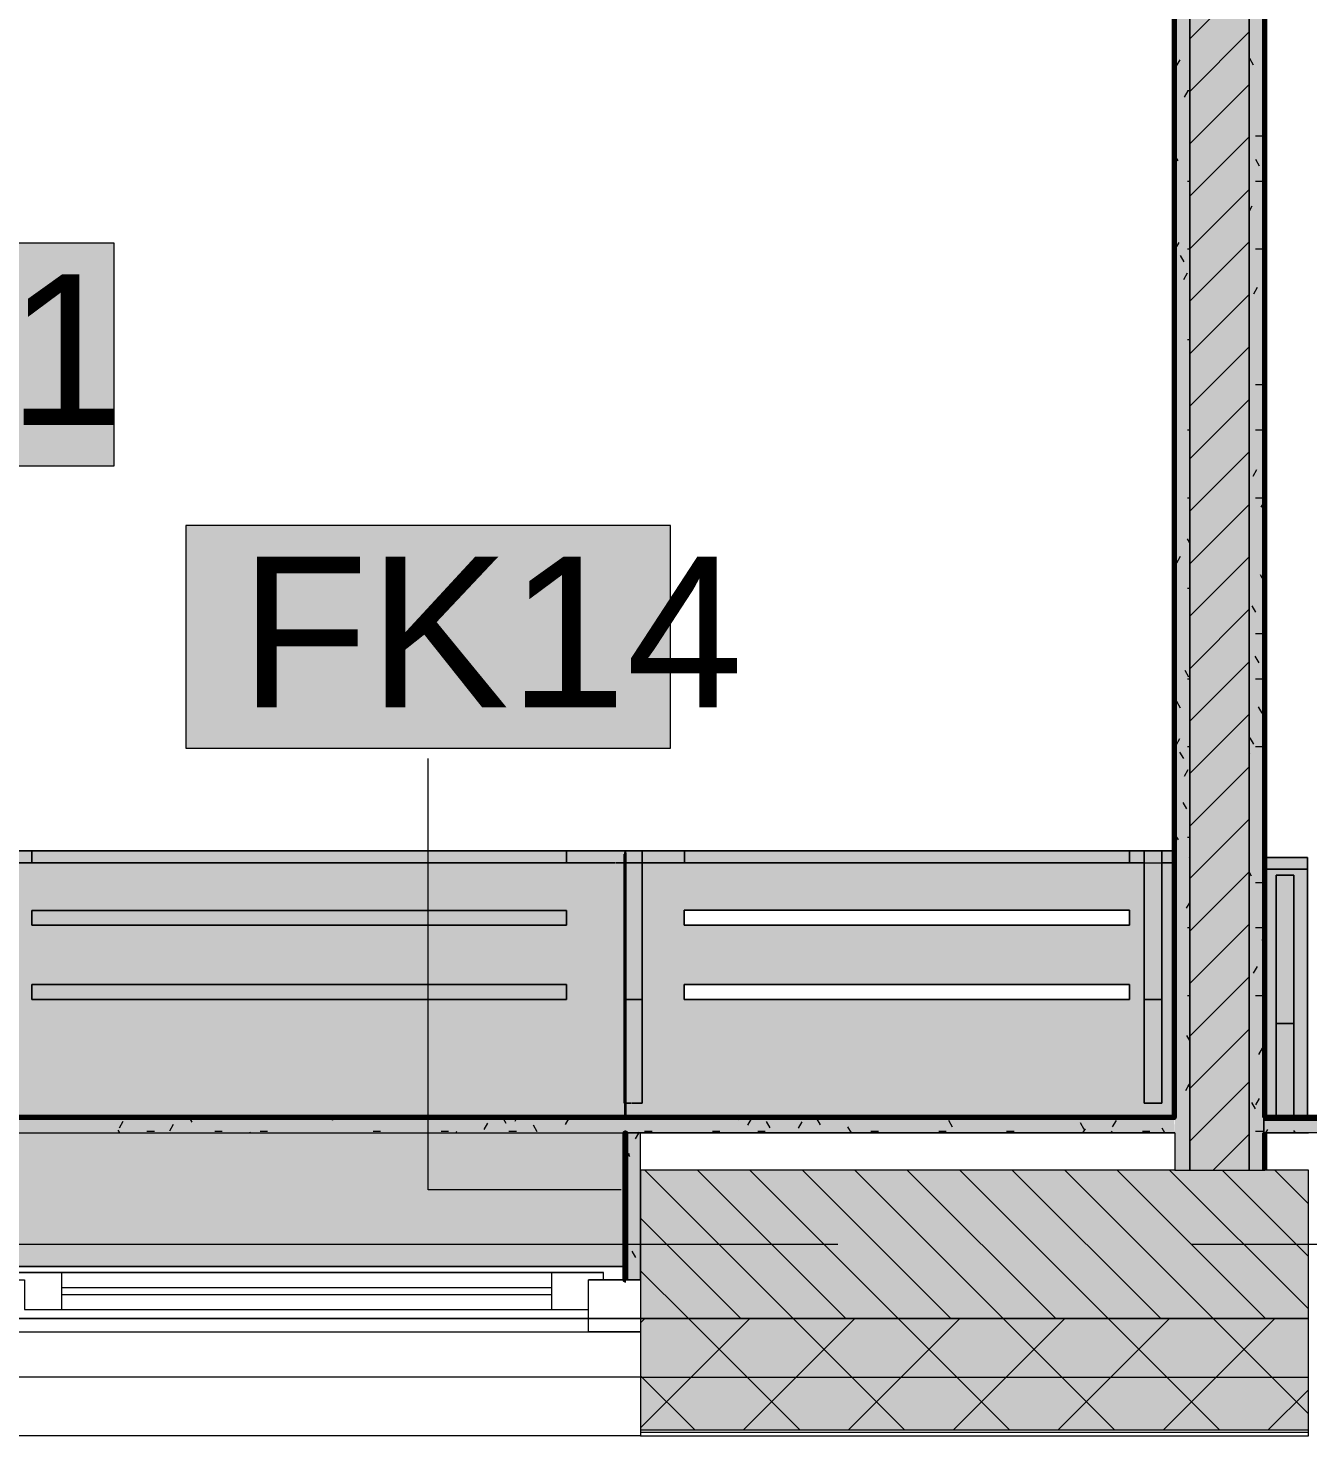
# Model space of a CAD drawing. Header units: millimetres. Extents: x -3817 to 677485, y -22715 to 103890.
# Drawn here: x 660180 to 661905, y 1618 to 3514 of the extents above; entities that cross this region are included whole.
import ezdxf

# ---------------------------------------------------------------- set-up
doc = ezdxf.new("R2010")
doc.units = ezdxf.units.MM
doc.layers.add('PDF _Геометрия', color=7, linetype='Continuous', true_color=0x1d1d1d)
doc.layers.add('PDF _Сплошная заливка', color=7, linetype='Continuous', true_color=0xffffff)
doc.layers.add('PDF _Текст', color=7, linetype='Continuous')
doc.styles.add('PDF GOST-Common', font='arial.ttf')

msp = doc.modelspace()

# ---------------------------------------------------------------- hatches: boundary and pattern name
at = {"layer": 'PDF _Сплошная заливка', "transparency": 33554559}
h = msp.add_hatch(color=256, dxfattribs=at)
h.paths.add_polyline_path([(661825.5, 1975.9), (661825.5, 5605.9), (661745.5, 5605.9), (661745.5, 1975.9)], flags=0)
h.paths.add_polyline_path([(661825.5, 7055.9), (661825.5, 11275.9), (661745.5, 11275.9), (661745.5, 7055.9), (661795.5, 7055.9)], flags=0)
h = msp.add_hatch(color=256, dxfattribs=at)
h.paths.add_polyline_path([(661745.5, 1975.9), (661745.2, 5550.9), (661737.5, 5550.9), (661737.5, 5605.9), (661725.5, 5605.9), (661725.5, 1975.9)], flags=0)
h.paths.add_polyline_path([(661725.5, 7055.9), (661737.5, 7055.9), (661737.5, 7110.9), (661745.5, 7110.9), (661745.5, 11255.9), (661725.5, 11254.9), (661725.5, 7060.5)], flags=0)
h = msp.add_hatch(color=256, dxfattribs=at)
h.paths.add_polyline_path([(661845.5, 1975.9), (661845.5, 5605.9), (661833.5, 5605.9), (661833.5, 5550.9), (661825.5, 5550.9), (661825.5, 1975.9)], flags=0)
h.paths.add_polyline_path([(661833.5, 7055.9), (661845.5, 7055.9), (661845.5, 8475.9), (661825.5, 8475.9), (661826.3, 7110.9), (661833.5, 7110.9), (661833.5, 7060.5)], flags=0)
at = {"layer": 'PDF _Сплошная заливка', "true_color": 0xeae6de, "transparency": 33554559}
h = msp.add_hatch(color=254, dxfattribs=at)
h.paths.add_polyline_path([(661724.5, 2046.9), (661724.5, 2405.9), (660984.3, 2405.9), (660984.7, 2046.9), (661689.2, 2046.9)], flags=0)
h.paths.add_polyline_path([(661064.3, 2205.9), (661064.3, 2225.9), (661664.5, 2225.9), (661664.5, 2205.9)], flags=0)
h.paths.add_polyline_path([(661064.3, 2305.9), (661064.3, 2325.9), (661664.5, 2325.9), (661664.5, 2305.9)], flags=0)
for points in [[(661846.5, 2046.9), (661904, 2046.9), (661904, 2397.2), (661846.5, 2397.2), (661846.5, 2051.2)], [(660126.5, 1845.9), (660984.5, 1845.9), (660984.5, 2025.9), (660126.5, 2025.9), (660126.5, 1922.8)]]:
    msp.add_hatch(color=254, dxfattribs=at).paths.add_polyline_path(points)
at = {"layer": 'PDF _Сплошная заливка', "transparency": 33554559}
for points in [[(660971.8, 2025.9), (661725.5, 2025.9), (661724.5, 2045.9), (659445.5, 2045.9), (659445.5, 2025.9), (659537.1, 2025.9)], [(676885.5, 2025.9), (676885.5, 2045.9), (661845.5, 2045.9), (661846.5, 2025.9), (676754.1, 2025.9)], [(660985.5, 1827.9), (661005.5, 1827.9), (661005.5, 2025.7), (660985.5, 2025.7), (660985.5, 1922.8)]]:
    msp.add_hatch(color=256, dxfattribs=at).paths.add_polyline_path(points)
h = msp.add_hatch(color=256, dxfattribs=at)
h.paths.add_polyline_path([(661005.5, 1775.9), (661905.5, 1775.9), (661905.5, 1975.9), (661005.5, 1975.9), (661005.5, 1922.8)], flags=0)
h.paths.add_polyline_path([(665755.5, 1775.9), (665755.5, 1975.9), (665505.5, 1975.9), (665505.5, 1775.9)], flags=0)
h.paths.add_polyline_path([(658102.3, 1775.9), (658305.5, 1775.9), (658305.5, 1975.9), (657255.5, 1975.9), (657255.5, 1775.9)], flags=0)
h.paths.add_polyline_path([(673505.5, 1775.9), (673505.5, 1975.9), (673205.5, 1975.9), (673205.5, 1775.9)], flags=0)
h.paths.add_polyline_path([(662805.5, 1775.9), (663705.5, 1775.9), (663705.5, 1975.9), (662805.5, 1975.9), (662805.5, 1922.8)], flags=0)
h.paths.add_polyline_path([(671405.5, 1775.9), (671405.5, 1975.9), (670905.5, 1975.9), (670905.5, 1775.9), (671015.1, 1775.9)], flags=0)
h.paths.add_polyline_path([(668055.5, 1775.9), (669105.5, 1775.9), (669105.5, 1975.9), (668055.5, 1975.9), (668055.5, 1922.8)], flags=0)
h.paths.add_polyline_path([(653805.5, 1775.9), (653805.5, 1975.9), (652905.5, 1975.9), (652905.5, 1775.9), (653798.1, 1775.9)], flags=0)
h.paths.add_polyline_path([(654955.5, 1775.9), (654955.5, 1975.9), (654705.5, 1975.9), (654705.5, 1775.9)], flags=0)
h.paths.add_polyline_path([(646855.5, 1775.9), (646855.5, 1975.9), (646605.5, 1975.9), (646605.5, 1775.9), (646624.3, 1775.9)], flags=0)
h.paths.add_polyline_path([(649155.5, 1775.9), (650205.5, 1775.9), (650205.5, 1975.9), (649155.5, 1975.9)], flags=0)
h.paths.add_polyline_path([(644005.5, 1775.9), (644805.5, 1775.9), (644805.5, 1975.9), (644005.5, 1975.9), (644005.5, 1922.8)], flags=0)
h = msp.add_hatch(color=256, dxfattribs=at)
h.paths.add_polyline_path([(672305.5, 1625.9), (673505.5, 1625.9), (673505.5, 1775.9), (672305.5, 1775.9)], flags=0)
h.paths.add_polyline_path([(676754.1, 1625.9), (677155.5, 1625.9), (677155.5, 1775.9), (675805.5, 1775.9), (675805.5, 1625.9)], flags=0)
h.paths.add_polyline_path([(668055.5, 1625.9), (669105.5, 1625.9), (669105.5, 1775.9), (668055.5, 1775.9)], flags=0)
h.paths.add_polyline_path([(644005.5, 1625.9), (644805.5, 1625.9), (644805.5, 1775.9), (644005.5, 1775.9)], flags=0)
h.paths.add_polyline_path([(658102.3, 1625.9), (658305.5, 1625.9), (658305.5, 1775.9), (657255.5, 1775.9), (657255.5, 1625.9)], flags=0)
h.paths.add_polyline_path([(645705.5, 1625.9), (646855.5, 1625.9), (646855.5, 1775.9), (645705.5, 1775.9)], flags=0)
h.paths.add_polyline_path([(643105.5, 1625.9), (643105.5, 1775.9), (641285.5, 1775.9), (641285.5, 1625.9), (642320, 1625.9)], flags=0)
h.paths.add_polyline_path([(671405.5, 1625.9), (671405.5, 1775.9), (670005.5, 1775.9), (670005.5, 1625.9), (671015.1, 1625.9)], flags=0)
h.paths.add_polyline_path([(661905.5, 1625.9), (661905.5, 1775.9), (661005.5, 1775.9), (661005.5, 1625.9)], flags=0)
h.paths.add_polyline_path([(663705.5, 1625.9), (663705.5, 1775.9), (662805.5, 1775.9), (662805.5, 1625.9)], flags=0)
h.paths.add_polyline_path([(649155.5, 1625.9), (650205.5, 1625.9), (650205.5, 1775.9), (649155.5, 1775.9)], flags=0)
h.paths.add_polyline_path([(651105.5, 1625.9), (652005.5, 1625.9), (652005.5, 1775.9), (651105.5, 1775.9)], flags=0)
h.paths.add_polyline_path([(659205.5, 1625.9), (660105.5, 1625.9), (660105.5, 1775.9), (659205.5, 1775.9)], flags=0)
h.paths.add_polyline_path([(654955.5, 1625.9), (654955.5, 1775.9), (652905.5, 1775.9), (652905.5, 1625.9), (654705.5, 1625.9)], flags=0)
h.paths.add_polyline_path([(665755.5, 1625.9), (665755.5, 1775.9), (664605.5, 1775.9), (664605.5, 1625.9), (665276.1, 1625.9)], flags=0)

# ---------------------------------------------------------------- linework, layer by layer
at = {"layer": 'PDF _Геометрия', "color": 9, "lineweight": 9, "true_color": 0xc0c0c0}
for points in [[(659185.5, 2025.9), (659205.5, 2025.9), (659205.5, 12255.9), (659205.5, 4275.9), (659425.5, 4275.9), (659425.5, 4255.9), (659445.5, 4255.9), (659445.5, 4265.9), (659405.5, 4265.9), (659405.5, 2025.9), (659445.5, 2025.9), (661725.5, 2025.9), (660985.5, 2025.9)], [(676935.5, 12235.9), (676935.5, 10775.9), (676905.6, 10775.9), (676905.6, 10755.9), (677103.5, 10755.9), (677103.5, 10775.9), (676955.5, 10775.9), (677155.5, 10775.9), (677313.5, 10775.9), (677313.5, 9575.9), (677155.5, 9575.9), (677155.5, 1775.9), (676905.5, 1775.9), (675805.5, 1775.9), (675805.5, 2025.9), (676905.5, 2025.9), (676905.5, 9575.9), (676905.5, 2025.9), (676885.5, 2025.9), (661846.5, 2025.9), (661905.5, 2025.9)], [(676885.5, 9575.9), (676885.5, 2045.9), (661846.5, 2045.9)], [(661845.5, 2045.9), (661845.5, 2025.9)], [(661725.5, 2025.9), (661725.5, 1975.9), (661005.5, 1975.9), (661005.5, 1775.9), (661005.5, 1617.9), (661905.5, 1617.9), (661905.5, 1775.9), (661905.5, 1975.9), (661846.5, 1975.9)], [(661005.5, 1775.9), (660105.5, 1775.9)]]:
    msp.add_lwpolyline(points, dxfattribs=at)
at = {"layer": 'PDF _Геометрия', "color": 231, "lineweight": 70, "true_color": 0xff80c0}
for points in [[(661725.5, 5605.9), (661724.5, 5605.9), (661724.5, 2046.9), (659446.5, 2046.9), (659446.5, 11254.9)], [(661846.5, 2045.9), (676885, 2045.9), (676885, 2046.9), (661846.5, 2046.9), (661846.5, 5605.9), (661845.5, 5605.9)], [(661846.5, 1975.9), (661846.5, 2025.9)]]:
    msp.add_lwpolyline(points, dxfattribs=at)
at = {"layer": 'PDF _Геометрия', "color": 231, "lineweight": 9, "true_color": 0xff80c0}
for points in [[(659445.5, 4255.9), (659445.5, 2045.9), (659446.5, 2045.9), (661724.5, 2045.9), (661725.5, 2045.9), (661725.5, 5605.9)], [(661845.5, 5605.9), (661845.5, 2045.9)], [(661845.5, 2025.9), (661845.5, 1975.9), (661846.5, 1975.9)]]:
    msp.add_lwpolyline(points, dxfattribs=at)
at = {"layer": 'PDF _Геометрия', "color": 7, "lineweight": 9}
for points in [[(661725.5, 1975.9), (661745.5, 1975.9), (661745.5, 5550.9), (661745.5, 1975.9), (661825.5, 1975.9), (661845.5, 1975.9), (661845.5, 5605.9)], [(661725.5, 5605.9), (661725.5, 2045.9)], [(660979.2, 1949.1), (660719.2, 1949.1), (660719.2, 2530.3)], [(661724.5, 2045.9), (659446.5, 2045.9)], [(661846.5, 2045.9), (661845.5, 2045.9)], [(661846.5, 2025.9), (661845.5, 2025.9)], [(661005.5, 1696.9), (661905.5, 1696.9)], [(661005.5, 1625.9), (661905.5, 1625.9)], [(661005.5, 1622.9), (661905.5, 1622.9)]]:
    msp.add_lwpolyline(points, dxfattribs=at)
at = {"layer": 'PDF _Геометрия', "color": 9, "lineweight": 9, "true_color": 0xc0c0c0}
for points in [[(661825.5, 1975.9), (661825.5, 5550.9)], [(661005.5, 1827.9), (661005.5, 2025.7), (660985.5, 2025.7), (660985.5, 1827.9)], [(660105.5, 1617.9), (660105.5, 1775.9), (661005.5, 1775.9), (661005.5, 1617.9)]]:
    msp.add_lwpolyline(points, close=True, dxfattribs=at)
at = {"layer": 'PDF _Геометрия', "lineweight": 9}
for points in [[(661745.5, 3499.9), (661825.5, 3579.9)], [(661745.5, 3429.2), (661825.5, 3509.2)], [(661745.5, 3358.5), (661825.5, 3438.5)], [(661745.5, 3287.8), (661825.5, 3367.8)], [(661745.5, 3217.1), (661825.5, 3297.1)], [(661745.5, 3146.4), (661825.5, 3226.4)], [(661745.5, 3075.7), (661825.5, 3155.7)], [(661745.5, 3005), (661825.5, 3085)], [(661745.5, 2934.3), (661825.5, 3014.3)], [(661745.5, 2863.5), (661825.5, 2943.5)], [(661745.5, 2792.8), (661825.5, 2872.8)], [(661745.5, 2722.1), (661825.5, 2802.1)], [(661745.5, 2651.4), (661825.5, 2731.4)], [(661745.5, 2580.7), (661825.5, 2660.7)], [(661745.5, 2510), (661825.5, 2590)], [(661745.5, 2439.3), (661825.5, 2519.3)], [(661745.5, 2368.6), (661825.5, 2448.6)], [(661745.5, 2297.9), (661825.5, 2377.9)], [(661745.5, 2227.1), (661825.5, 2307.1)], [(661745.5, 2156.4), (661825.5, 2236.4)], [(661745.5, 2085.7), (661825.5, 2165.7)], [(661745.5, 2015), (661825.5, 2095)], [(661777, 1975.9), (661825.5, 2024.3)], [(661361.3, 1625.9), (661211.3, 1775.9), (661011.3, 1975.9)], [(661282.1, 1775.9), (661082.1, 1975.9)], [(661502.8, 1625.9), (661352.8, 1775.9), (661152.8, 1975.9)], [(661423.5, 1775.9), (661223.5, 1975.9)], [(661644.2, 1625.9), (661494.2, 1775.9), (661294.2, 1975.9)], [(661564.9, 1775.9), (661364.9, 1975.9)], [(661785.6, 1625.9), (661635.6, 1775.9), (661435.6, 1975.9)], [(661706.3, 1775.9), (661506.3, 1975.9)], [(661905.5, 1647.4), (661777, 1775.9), (661577, 1975.9)], [(661847.7, 1775.9), (661647.7, 1975.9)], [(661905.5, 1788.8), (661718.4, 1975.9)], [(661905.5, 1859.5), (661789.2, 1975.9)], [(661905.5, 1930.3), (661859.9, 1975.9)], [(661140.6, 1775.9), (661005.5, 1911)], [(661219.9, 1625.9), (661069.9, 1775.9), (661005.5, 1840.3)], [(661005.5, 1770), (661011.3, 1775.9)], [(661005.5, 1628.6), (661152.8, 1775.9)], [(661144.2, 1625.9), (661294.2, 1775.9)], [(661285.6, 1625.9), (661435.6, 1775.9)], [(661427, 1625.9), (661577, 1775.9)], [(661568.4, 1625.9), (661718.4, 1775.9)], [(661709.9, 1625.9), (661859.9, 1775.9)], [(661078.5, 1625.9), (661005.5, 1698.9)], [(661851.3, 1625.9), (661905.5, 1680)]]:
    msp.add_lwpolyline(points, dxfattribs=at)
at = {"layer": 'PDF _Геометрия', "color": 253, "lineweight": 9, "true_color": 0x9b9b9b}
for points in [[(661731.9, 3471.6), (661726.9, 3462.9)], [(661831.5, 3464.6), (661826.4, 3473.4)], [(661743.1, 3429.9), (661738.1, 3421.2)], [(661742.5, 3430.3), (661745.5, 3430.3)], [(661834, 3369.4), (661844, 3369.4)], [(661729.9, 3335.6), (661725.5, 3343.4)], [(661839.6, 3328.6), (661834.6, 3337.3)], [(661742.5, 3308.4), (661745.5, 3308.4)], [(661834, 3308.4), (661844, 3308.4)], [(661829.3, 3274.5), (661825.5, 3267.8)], [(661730.8, 3225.8), (661725.8, 3217.1)], [(661738.1, 3199.6), (661733.1, 3208.3)], [(661742.5, 3217), (661745.5, 3217)], [(661834, 3217), (661844, 3217)], [(661742, 3184.2), (661737, 3175.5)], [(661836.4, 3164.9), (661831.4, 3156.2)], [(661742.5, 3095.1), (661745.5, 3095.1)], [(661834, 3034.1), (661844, 3034.1)], [(661742.5, 2973.1), (661745.5, 2973.1)], [(661834, 2973.1), (661844, 2973.1)], [(661845.5, 2952.7), (661843.9, 2955.5)], [(661725.7, 2912.1), (661725.5, 2911.8)], [(661835.3, 2919.1), (661830.3, 2910.4)], [(661742.5, 2881.7), (661745.5, 2881.7)], [(661834, 2881.7), (661844, 2881.7)], [(661845.5, 2875.8), (661841.4, 2868.8)], [(661745.5, 2821.1), (661742.3, 2826.5)], [(661732.7, 2802.4), (661727.7, 2793.7)], [(661845.5, 2769.8), (661840.9, 2777.8)], [(661742.5, 2759.8), (661745.5, 2759.8)], [(661834.7, 2727.4), (661829.7, 2736.1)], [(661834, 2698.8), (661844, 2698.8)], [(661845.5, 2692.9), (661844.4, 2691.1)], [(661838.8, 2659.4), (661833.8, 2668.1)], [(661744.4, 2640.1), (661739.4, 2648.8)], [(661742.5, 2637.9), (661745.5, 2637.9)], [(661834, 2637.9), (661844, 2637.9)], [(661733.2, 2598.4), (661728.2, 2607.2)], [(661842.9, 2591.4), (661837.9, 2600.1)], [(661731.6, 2556.7), (661726.6, 2548)], [(661742.5, 2546.4), (661745.5, 2546.4)], [(661831.7, 2549.7), (661826.7, 2558.4)], [(661834, 2546.4), (661844, 2546.4)], [(661737.3, 2530.4), (661732.3, 2539.1)], [(661826.1, 2537.3), (661825.5, 2536.3)], [(661742.8, 2515), (661737.8, 2506.3)], [(661741.4, 2462.4), (661736.4, 2471.1)], [(661845.5, 2449), (661843.3, 2445.4)], [(661730.2, 2420.7), (661725.5, 2429)], [(661742.5, 2424.5), (661745.5, 2424.5)], [(661745.5, 2397.8), (661744.8, 2396.6)], [(661828.8, 2372), (661825.5, 2377.7)], [(661834, 2363.5), (661844, 2363.5)], [(661745.5, 2336.8), (661740.7, 2328.6)], [(661742.5, 2302.6), (661745.5, 2302.6)], [(661834, 2302.6), (661844, 2302.6)], [(661845.5, 2282.1), (661843.1, 2286.3)], [(661727.3, 2243), (661725.5, 2246.1)], [(661836.1, 2250), (661831.1, 2241.3)], [(661742.5, 2211.1), (661745.5, 2211.1)], [(661834, 2211.1), (661844, 2211.1)], [(661745.5, 2150.5), (661741.5, 2157.3)], [(661843.2, 2140.3), (661838.2, 2131.6)], [(661744.7, 2091.6), (661739.7, 2082.9)], [(661742.5, 2089.2), (661745.5, 2089.2)], [(661839.1, 2072.3), (661834.1, 2063.6)], [(661833.9, 2058.3), (661828.9, 2067)], [(660304.1, 2025.9), (660301.7, 2029.9)], [(660307.8, 2041.3), (660302.8, 2032.6)], [(660375.9, 2037.2), (660370.8, 2028.5)], [(660401.2, 2040.5), (660398.1, 2045.9)], [(660592, 2045.9), (660590.2, 2042.6)], [(660714.9, 2045.7), (660714.8, 2045.9)], [(660799.3, 2039.1), (660794.3, 2030.4)], [(660824.6, 2038.6), (660820.4, 2045.9)], [(660838.4, 2045.9), (660835.9, 2041.5)], [(660866.2, 2027.5), (660861.2, 2036.2)], [(660908.8, 2045.9), (660903.9, 2037.5)], [(661138.4, 2043.8), (661137.2, 2045.9)], [(661154.7, 2045.1), (661149.7, 2036.4)], [(661180, 2032.7), (661175, 2041.4)], [(661222.7, 2041), (661217.7, 2032.3)], [(661248, 2036.7), (661243, 2045.5)], [(661289.5, 2025.9), (661284.6, 2034.3)], [(661425.7, 2033.8), (661420.7, 2042.5)], [(661603.4, 2030.8), (661598.4, 2039.5)], [(661604.5, 2031.7), (661601.1, 2025.9)], [(661646.2, 2042.9), (661641.1, 2034.2)], [(661683.1, 2045.9), (661682.8, 2045.3)], [(661711.9, 2025.9), (661708.1, 2032.4)], [(661850.3, 2030.6), (661847.5, 2025.9)], [(661887.8, 2025.9), (661885.8, 2029.4)], [(660340.4, 2028.3), (660350.5, 2028.3)], [(660431.9, 2028.3), (660441.9, 2028.3)], [(660480, 2025.9), (660479.4, 2026.9)], [(660492.8, 2028.3), (660502.9, 2028.3)], [(660645.2, 2028.3), (660655.3, 2028.3)], [(660736.7, 2028.3), (660746.7, 2028.3)], [(660757.7, 2027.9), (660756.5, 2025.9)], [(660828.1, 2028.3), (660838.2, 2028.3)], [(661002.7, 2025.7), (660998.4, 2018.1)], [(661003.4, 2026.8), (661002.8, 2025.9)], [(661011, 2028.3), (661021.1, 2028.3)], [(661102.4, 2028.3), (661112.5, 2028.3)], [(661163.4, 2028.3), (661173.5, 2028.3)], [(661315.8, 2028.3), (661325.9, 2028.3)], [(661407.2, 2028.3), (661417.3, 2028.3)], [(661498.7, 2028.3), (661508.7, 2028.3)], [(661641.5, 2025.9), (661640, 2028.3)], [(661681.6, 2028.3), (661691.6, 2028.3)], [(661834, 2028.3), (661844, 2028.3)], [(661845.5, 2022.3), (661845.2, 2021.9)], [(660985.5, 1997.8), (660990.6, 1997.8)], [(660991.1, 1994), (660986.1, 2002.7)], [(660999.3, 1858), (660994.3, 1866.7)]]:
    msp.add_lwpolyline(points, dxfattribs=at)
at = {"layer": 'PDF _Геометрия', "color": 7, "lineweight": 9}
for points in [[(660296.1, 3224.6), (659642.9, 3224.6), (659642.9, 2924.6), (660296.1, 2924.6)], [(661045.8, 2844.2), (660392.6, 2844.2), (660392.6, 2544.2), (661045.8, 2544.2)], [(661005.5, 1775.9), (661905.5, 1775.9)]]:
    msp.add_lwpolyline(points, close=True, dxfattribs=at)
at = {"layer": 'PDF _Геометрия', "color": 8, "lineweight": 9, "true_color": 0x808080}
for points in [[(660985.5, 2046.9), (660985.5, 2405.8), (660105.2, 2405.8), (660105.2, 2046.9)], [(660105.2, 2405.8), (660984.3, 2405.8)], [(660105.5, 2405.8), (660983.6, 2405.8), (660105.5, 2405.8)], [(660185.5, 2405.8), (660905.5, 2405.8), (660185.5, 2405.8)], [(660984.3, 2405.9), (661724.6, 2405.9), (660984.3, 2405.9), (660984.3, 2046.9)], [(661064.5, 2405.9), (661664.5, 2405.9), (661064.5, 2405.9)], [(661707.9, 2405.9), (661724.6, 2405.9), (661707.9, 2405.9)], [(661846.4, 2397.2), (661904, 2397.2), (661846.4, 2397.2)], [(660984.5, 1845.9), (660126.5, 1845.9), (660984.5, 1845.9)]]:
    msp.add_lwpolyline(points, dxfattribs=at)
at = {"layer": 'PDF _Геометрия', "color": 253, "lineweight": 9, "true_color": 0xaba79f}
for points in [[(660115.3, 2393.2), (660138.2, 2393.2), (660138.2, 2053.2), (660138.2, 2389.8), (660971.8, 2389.8), (660138.2, 2389.8)], [(660905.5, 2389.8), (660185.5, 2389.8), (660905.5, 2389.8)], [(660983.6, 2389.8), (660972.7, 2389.8), (660983.6, 2389.8), (660983.6, 2205.9), (660983.6, 2389.8), (660983.6, 2065.9), (660983.6, 2401.5)], [(660984.3, 2048.6), (660984.3, 2403.1)], [(660985.5, 2403.1), (660985.5, 2048.6)], [(661007.6, 2405.9), (661007.6, 2065.9), (661007.6, 2389.9)], [(661007.6, 2205.9), (661007.6, 2389.9), (661007.6, 2205.9)], [(661683.9, 2389.9), (661007.6, 2389.9), (661683.9, 2389.9)], [(661664.5, 2389.9), (661064.5, 2389.9), (661664.5, 2389.9)], [(661683.9, 2389.9), (661683.9, 2065.9), (661683.9, 2405.9)], [(661683.9, 2389.9), (661683.9, 2205.9), (661683.9, 2389.9)], [(661707.9, 2405.9), (661707.9, 2065.9), (661707.9, 2389.9)], [(661707.9, 2389.9), (661707.9, 2205.9), (661707.9, 2389.9)], [(661846.4, 2381.2), (661904, 2381.2), (661846.4, 2381.2)]]:
    msp.add_lwpolyline(points, dxfattribs=at)
at = {"layer": 'PDF _Геометрия', "color": 254, "lineweight": 9, "true_color": 0xd5d3cf}
for points in [[(660185.5, 2405.8), (660185.5, 2389.8)], [(660905.5, 2405.8), (660905.5, 2389.8)], [(660983.6, 2389.8), (660983.6, 2401.5)], [(661664.5, 2405.9), (661664.5, 2389.9)], [(661007.6, 2205.9), (660985.5, 2205.9)], [(661707.9, 2205.9), (661683.9, 2205.9)], [(661885.9, 2173.2), (661861.9, 2173.2)]]:
    msp.add_lwpolyline(points, close=True, dxfattribs=at)
at = {"layer": 'PDF _Геометрия', "color": 8, "lineweight": 9, "true_color": 0x808080}
for points in [[(661007.6, 2405.9), (660983.6, 2405.9)], [(661007.6, 2405.9), (660983.6, 2405.9)], [(661007.6, 2405.9), (661683.9, 2405.9)], [(661707.9, 2405.9), (661683.9, 2405.9)], [(661707.9, 2405.9), (661683.9, 2405.9)], [(661904, 2046.9), (661904, 2397.2), (661846.4, 2397.2), (661904, 2397.2)], [(661904, 2397.2), (661904, 2381.2)], [(660185.2, 2325.8), (660905.5, 2325.8), (660905.5, 2305.8), (660185.2, 2305.8)], [(660185.2, 2325.8), (660185.2, 2305.8), (660905.5, 2305.8), (660905.5, 2325.8)], [(661064.3, 2305.9), (661064.3, 2325.9), (661664.5, 2325.9), (661664.5, 2305.9)], [(661064.3, 2305.9), (661664.5, 2305.9), (661664.5, 2325.9), (661064.3, 2325.9)], [(660185.2, 2225.8), (660905.5, 2225.8), (660905.5, 2205.8), (660185.2, 2205.8)], [(660185.2, 2225.8), (660185.2, 2205.8), (660905.5, 2205.8), (660905.5, 2225.8)], [(661064.3, 2205.9), (661064.3, 2225.9), (661664.5, 2225.9), (661664.5, 2205.9)], [(661064.3, 2205.9), (661664.5, 2205.9), (661664.5, 2225.9), (661064.3, 2225.9)]]:
    msp.add_lwpolyline(points, close=True, dxfattribs=at)
at = {"layer": 'PDF _Геометрия', "color": 254, "lineweight": 9, "true_color": 0xd5d3cf}
for points in [[(660983.6, 2389.8), (660983.6, 2401.5)], [(660985.5, 2389.8), (660985.5, 2403.1)], [(660997.1, 2389.9), (660985.5, 2389.9)], [(661007.6, 2405.9), (661007.6, 2389.9), (661000.3, 2389.9)], [(661007.6, 2389.9), (661007.6, 2405.9), (661007.6, 2389.9)], [(661064.5, 2405.9), (661064.5, 2389.9), (661064.5, 2405.9)], [(661683.9, 2405.9), (661683.9, 2389.9), (661707.9, 2389.9), (661707.9, 2405.9), (661707.9, 2389.9), (661707.9, 2405.9)], [(661683.9, 2389.9), (661683.9, 2405.9), (661683.9, 2389.9)]]:
    msp.add_lwpolyline(points, dxfattribs=at)
at = {"layer": 'PDF _Геометрия', "color": 254, "lineweight": 9, "true_color": 0xdfdfdf}
for points in [[(661007.6, 2405.9), (660984.5, 2405.9)], [(661707.9, 2405.9), (661683.9, 2405.9)]]:
    msp.add_lwpolyline(points, dxfattribs=at)
at = {"layer": 'PDF _Геометрия', "color": 9, "lineweight": 9, "true_color": 0xbfbfbf}
for points in [[(660984.5, 2405.9), (661007.6, 2405.9)], [(661683.9, 2405.9), (661707.9, 2405.9)]]:
    msp.add_lwpolyline(points, dxfattribs=at)
at = {"layer": 'PDF _Геометрия', "color": 7, "lineweight": 9, "true_color": 0xf7f6f5}
msp.add_lwpolyline([(660984.5, 2389.9), (660984.5, 2403.6)], dxfattribs=at)
at = {"layer": 'PDF _Геометрия', "color": 254, "lineweight": 9, "true_color": 0xe0ddd7}
msp.add_lwpolyline([(660984.5, 2403.6), (660984.5, 2389.9)], dxfattribs=at)
at = {"layer": 'PDF _Геометрия', "color": 7, "lineweight": 9, "true_color": 0xf4f4f3}
msp.add_lwpolyline([(660985.5, 2389.9), (660985.5, 2403.1)], dxfattribs=at)
at = {"layer": 'PDF _Геометрия', "color": 254, "lineweight": 9, "true_color": 0xeae9e7}
for points in [[(660985.5, 2389.9), (660997.1, 2389.9)], [(661000.3, 2389.9), (661007.6, 2389.9)], [(661683.9, 2389.9), (661707.9, 2389.9)]]:
    msp.add_lwpolyline(points, dxfattribs=at)
at = {"layer": 'PDF _Геометрия', "color": 254, "lineweight": 9, "true_color": 0xe5e3df}
msp.add_lwpolyline([(660997.1, 2389.9), (661000.3, 2389.9)], dxfattribs=at)
at = {"layer": 'PDF _Геометрия', "color": 9, "lineweight": 9, "true_color": 0xcbc7bf}
for points in [[(661000.3, 2389.9), (660997.1, 2389.9)], [(660971.8, 2025.9), (660985.5, 2025.9)]]:
    msp.add_lwpolyline(points, dxfattribs=at)
at = {"layer": 'PDF _Геометрия', "color": 253, "lineweight": 9, "true_color": 0xaba79f}
for points in [[(661724.6, 2389.9), (661707.9, 2389.9)], [(661861.9, 2046.9), (661861.9, 2373.2), (661861.9, 2173.2), (661861.9, 2373.2)], [(661885.9, 2373.2), (661861.9, 2373.2)], [(661885.9, 2373.2), (661861.9, 2373.2)], [(661885.9, 2046.9), (661885.9, 2373.2), (661885.9, 2173.2), (661885.9, 2373.2)], [(660993.2, 2065.9), (660985.5, 2065.9)], [(661007.6, 2065.9), (660994.3, 2065.9)], [(661707.9, 2065.9), (661683.9, 2065.9)]]:
    msp.add_lwpolyline(points, close=True, dxfattribs=at)
at = {"layer": 'PDF _Геометрия', "color": 7, "lineweight": 70, "true_color": 0xffd2ff}
msp.add_lwpolyline([(660985.5, 1827.9), (660985.5, 2025.7), (660984.5, 2025.7), (660984.5, 1827.9)], close=True, dxfattribs=at)
at = {"layer": 'PDF _Геометрия', "color": 253, "lineweight": 9, "true_color": 0xaaaaaa}
for points in [[(659683.9, 1875.9), (661271.4, 1875.9)], [(661747.7, 1875.9), (662382.7, 1875.9)], [(661005.5, 1827.9), (660935.5, 1827.9)], [(660225.5, 1817.9), (660885.5, 1817.9)], [(660885.5, 1807.9), (660225.5, 1807.9)], [(660105.5, 1757.9), (661005.5, 1757.9)]]:
    msp.add_lwpolyline(points, dxfattribs=at)
at = {"layer": 'PDF _Геометрия', "color": 253, "lineweight": 13, "true_color": 0xaaaaaa}
for points in [[(660955.5, 1837.9), (660155.5, 1837.9), (660155.5, 1827.9), (660175.5, 1827.9), (660175.5, 1787.9), (660935.5, 1787.9), (660935.5, 1827.9), (660955.5, 1827.9)], [(660935.5, 1757.9), (660935.5, 1827.9), (661005.5, 1827.9), (661005.5, 1757.9)]]:
    msp.add_lwpolyline(points, close=True, dxfattribs=at)
for points in [[(660155.5, 1837.9), (660955.5, 1837.9)], [(660225.5, 1837.9), (660225.5, 1787.9)], [(660885.5, 1837.9), (660885.5, 1787.9)]]:
    msp.add_lwpolyline(points, dxfattribs=at)
at = {"layer": 'PDF _Геометрия', "color": 116, "lineweight": 13, "true_color": 0x008040}
msp.add_lwpolyline([(661005.5, 1696.9), (660105.5, 1696.9)], dxfattribs=at)
at = {"layer": 'PDF _Сплошная заливка', "lineweight": 9, "transparency": 33554559}
for points in [[(660296.1, 3224.6), (659642.9, 3224.6), (660296.1, 2924.6), (659642.9, 2924.6)], [(661045.8, 2844.2), (660392.6, 2844.2), (661045.8, 2544.2), (660392.6, 2544.2)]]:
    msp.add_solid(points, dxfattribs=at)
at = {"layer": 'PDF _Сплошная заливка', "color": 254, "lineweight": 35, "true_color": 0xeae6de, "transparency": 33554559}
for points in [[(660105.2, 2046.9), (660985.5, 2046.9), (660105.2, 2405.8), (660985.5, 2405.8)], [(660185.2, 2305.8), (660185.2, 2325.8), (660905.5, 2305.8), (660905.5, 2325.8)], [(660185.2, 2205.8), (660185.2, 2225.8), (660905.5, 2205.8), (660905.5, 2225.8)]]:
    msp.add_solid(points, dxfattribs=at)
at = {"layer": 'PDF _Сплошная заливка', "color": 254, "lineweight": 35, "true_color": 0xffb9dc, "transparency": 33554559}
msp.add_solid([(661845.5, 2045.9), (661846.5, 2046.9), (661845.5, 2051.2)], dxfattribs=at)
at = {"layer": 'PDF _Сплошная заливка', "color": 7, "lineweight": 35, "true_color": 0xffd2ff, "transparency": 33554559}
msp.add_solid([(660984.5, 1827.9), (660985.5, 1827.9), (660984.5, 1922.8)], dxfattribs=at)

# ---------------------------------------------------------------- texts
at = {"layer": 'PDF _Текст', "char_height": 203.2, "attachment_point": 4, "style": 'PDF GOST-Common'}
for s, insert in [('FK1', (659790.1, 3081.2)), ('FK14', (660465.5, 2700.8))]:
    msp.add_mtext(s, dxfattribs=dict(at, insert=insert))

doc.saveas('drawing.dxf')
